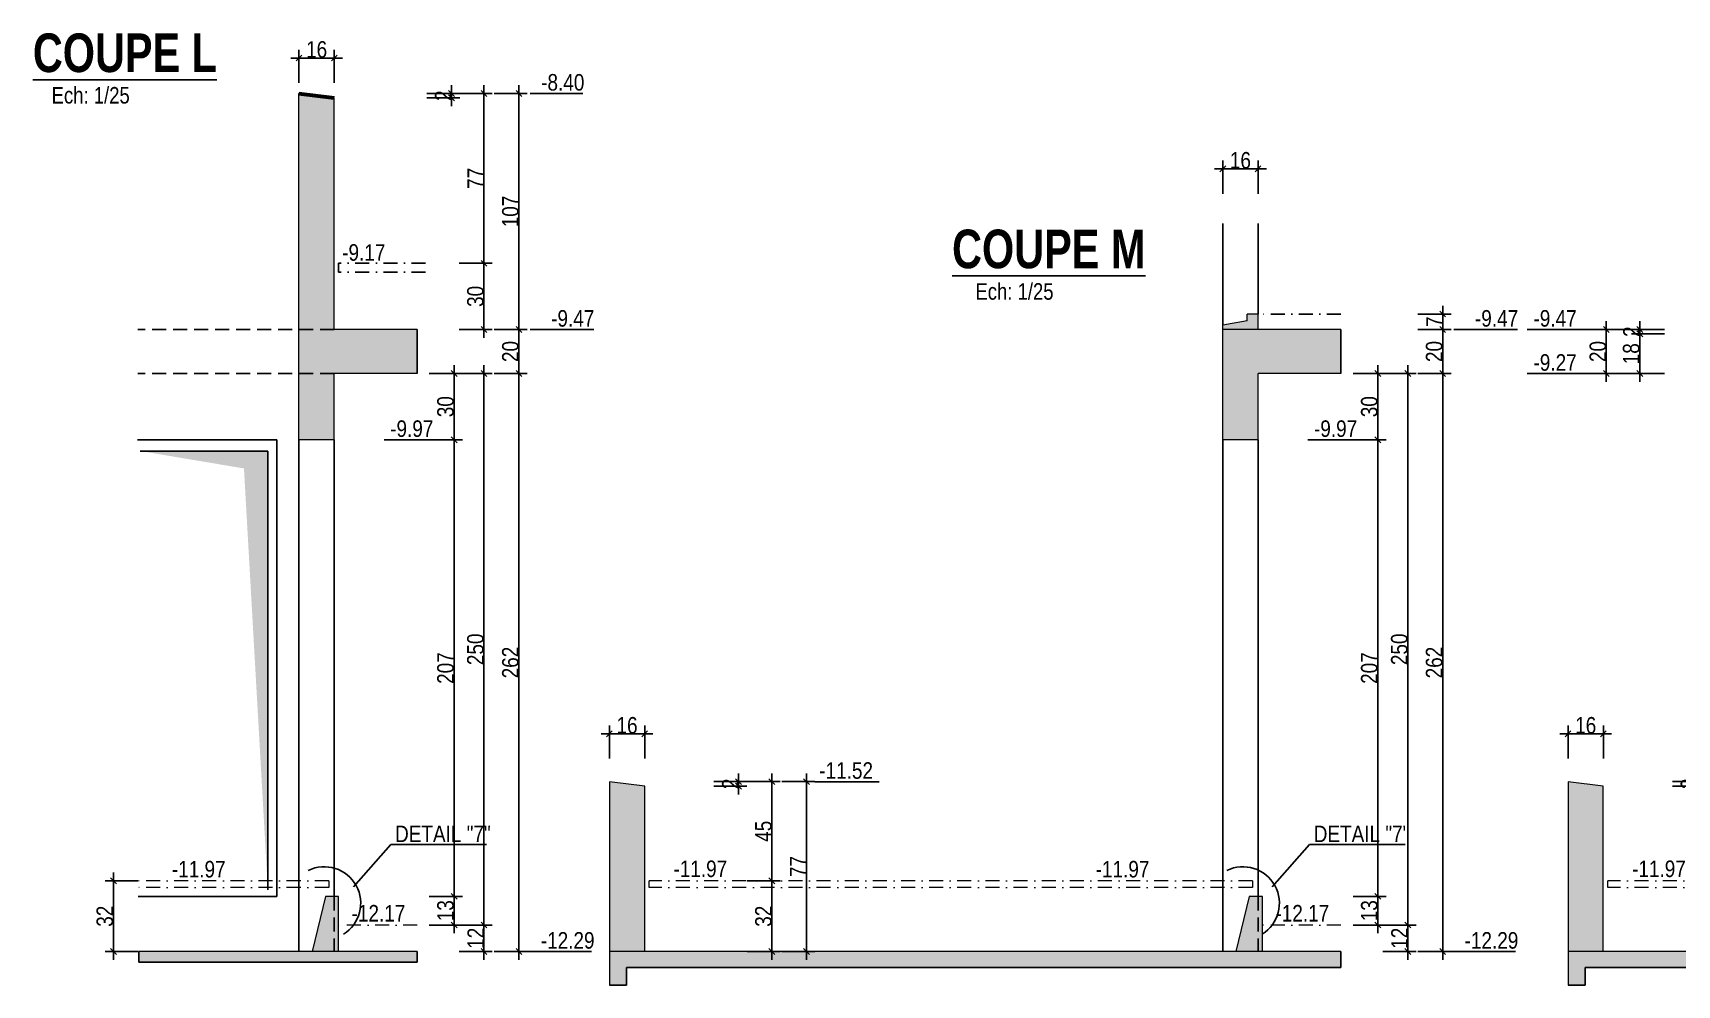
# Model space of a CAD drawing. Header units: millimetres. Extents: x 0 to 26991, y -21919 to -4.
# Drawn here: x 23588 to 25078, y -20369 to -19506 of the extents above; entities that cross this region are included whole.
import ezdxf
from ezdxf.enums import TextEntityAlignment as Align

# ---------------------------------------------------------------- set-up
doc = ezdxf.new("R2010")
doc.units = ezdxf.units.MM
doc.linetypes.add('CACHEX2', pattern=[19.05, 12.7, -6.35])
doc.linetypes.add('TIRETPTX2', pattern=[50.8, 25.4, -12.7, 0, -12.7])
for name, color, linetype in [('01_cote_gen', 4, 'Continuous'), ('01_linteaux', 2, 'Continuous'), ('01_murs_sup', 2, 'CACHEX2'), ('01_poch_BN', 9, 'Continuous'), ('01_resv', 32, 'Continuous'), ('01_texte', 230, 'Continuous'), ('AA_COTES', 2, 'Continuous')]:
    doc.layers.add(name, color=color, linetype=linetype)
doc.layers.add('01_murs_coup', color=5, linetype='Continuous', lineweight=60)
doc.layers.add('01_tram_axes', color=2, linetype='TIRETPTX2', lineweight=9)
doc.styles.add('ARIAL NA', font='ARIALN.TTF')
doc.styles.add('Arial Narrow', font='ARIALN.TTF')
doc.styles.add('impact', font='impact.ttf')
doc.styles.add('MATTE_TXT', font='arial.ttf')
doc.styles.add('STYLE2', font='ARIALN.TTF')
doc.dimstyles.new('JB25', dxfattribs={"dimscale": 0.1, "dimtxt": 150, "dimasz": 15, "dimexe": 0.1, "dimexo": 0.1, "dimgap": 0.09, "dimtad": 1, "dimdec": 1, "dimlfac": 0.5, "dimdsep": 46, "dimtxsty": 'STYLE2', "dimblk1": 'BOND_G', "dimblk2": 'BOND_D', "dimsah": 1, "dimcen": 1.5, "dimdle": 0.01, "dimse1": 1, "dimse2": 1, "dimclrd": 4, "dimclre": 2, "dimclrt": 6, "dimazin": 2, "dimtfac": 2.333333, "dimtdec": 1, "dimtix": 1, "dimtmove": 2, "dimatfit": 3, "dimldrblk": 'BOND_G', "dimfxl": 1, "dimtolj": 1, "dimtzin": 0, "dimarcsym": 0})

# ---------------------------------------------------------------- blocks, each defined once
blk = doc.blocks.new('BOND_G')
at = {"layer": 'AA_COTES', "color": 0}
for p, q in [((0, -5), (0, 15)), ((5, 0), (-5, 0)), ((1.77, 1.77), (-1.77, -1.77))]:
    blk.add_line(p, q, dxfattribs=at)
blk = doc.blocks.new('BOND_D')
at = {"layer": 'AA_COTES', "color": 0}
for p, q in [((5, 0), (-5, 0)), ((-1.77, -1.77), (1.77, 1.77)), ((0, 5), (0, -15))]:
    blk.add_line(p, q, dxfattribs=at)
blk = doc.blocks.new('*D3440')
at = {"layer": '01_cote_gen', "color": 4, "lineweight": -2, "transparency": 16777216}
blk.add_line((23996.6, -20316.2), (23996.6, -20337.2), dxfattribs=at)
at = {"layer": 'Defpoints', "color": 0, "transparency": 16777216}
for p in [(23924, -20314.7), (23924, -20338.7), (23996.6, -20338.7)]:
    blk.add_point(p, dxfattribs=at)
at = {"layer": '01_cote_gen', "color": 4, "lineweight": -2, "transparency": 16777216, "xscale": 1.5, "yscale": 1.5, "zscale": 1.5}
for name, p, rotation in [('BOND_G', (23996.6, -20314.7), 90), ('BOND_D', (23996.6, -20338.7), 270)]:
    blk.add_blockref(name, p, dxfattribs=dict(at, rotation=rotation))
at = {"layer": '01_cote_gen', "color": 6, "transparency": 16777216, "insert": (23989.1, -20326.7), "char_height": 15, "attachment_point": 5, "rotation": 90, "style": 'STYLE2'}
blk.add_mtext('\\A1;12', dxfattribs=at)
blk = doc.blocks.new('*D3442')
at = {"layer": '01_cote_gen', "color": 4, "lineweight": -2, "ltscale": 0.1, "transparency": 16777216}
blk.add_line((23830.4, -19528.6), (23859.4, -19528.6), dxfattribs=at)
at = {"layer": 'Defpoints', "color": 0, "ltscale": 0.1, "transparency": 16777216}
for p in [(23860.9, -19528.6), (23828.9, -19560.7), (23860.9, -19564.7)]:
    blk.add_point(p, dxfattribs=at)
at = {"layer": '01_cote_gen', "color": 4, "lineweight": -2, "ltscale": 0.1, "transparency": 16777216, "xscale": 1.5, "yscale": 1.5, "zscale": 1.5, "rotation": 180}
blk.add_blockref('BOND_G', (23828.9, -19528.6), dxfattribs=at)
at = {"layer": '01_cote_gen', "color": 4, "lineweight": -2, "ltscale": 0.1, "transparency": 16777216, "xscale": 1.5, "yscale": 1.5, "zscale": 1.5}
blk.add_blockref('BOND_D', (23860.9, -19528.6), dxfattribs=at)
at = {"layer": '01_cote_gen', "color": 6, "ltscale": 0.1, "transparency": 16777216, "insert": (23844.9, -19520.9), "char_height": 15, "attachment_point": 5, "style": 'STYLE2'}
blk.add_mtext('\\A1;16', dxfattribs=at)
blk = doc.blocks.new('*D3443')
at = {"layer": '01_cote_gen', "color": 4, "lineweight": -2, "ltscale": 0.1, "transparency": 16777216}
blk.add_line((24028.3, -19562.2), (24028.3, -19773.2), dxfattribs=at)
at = {"layer": 'Defpoints', "color": 0, "ltscale": 0.1, "transparency": 16777216}
for p in [(24038.5, -19560.7), (24028.3, -19774.7), (24038.5, -19774.7)]:
    blk.add_point(p, dxfattribs=at)
at = {"layer": '01_cote_gen', "color": 4, "lineweight": -2, "ltscale": 0.1, "transparency": 16777216, "xscale": 1.5, "yscale": 1.5, "zscale": 1.5}
for name, p, rotation in [('BOND_G', (24028.3, -19560.7), 90), ('BOND_D', (24028.3, -19774.7), 270)]:
    blk.add_blockref(name, p, dxfattribs=dict(at, rotation=rotation))
at = {"layer": '01_cote_gen', "color": 6, "ltscale": 0.1, "transparency": 16777216, "insert": (24020.6, -19667.7), "char_height": 15, "attachment_point": 5, "rotation": 90, "style": 'STYLE2'}
blk.add_mtext('\\A1;107', dxfattribs=at)
blk = doc.blocks.new('*D3444')
at = {"layer": '01_cote_gen', "color": 4, "lineweight": -2, "ltscale": 0.1, "transparency": 16777216}
blk.add_line((24028.3, -19776.2), (24028.3, -19813.2), dxfattribs=at)
at = {"layer": 'Defpoints', "color": 0, "ltscale": 0.1, "transparency": 16777216}
for p in [(24020.8, -19774.7), (23943.6, -19814.7), (24028.3, -19814.7)]:
    blk.add_point(p, dxfattribs=at)
at = {"layer": '01_cote_gen', "color": 4, "lineweight": -2, "ltscale": 0.1, "transparency": 16777216, "xscale": 1.5, "yscale": 1.5, "zscale": 1.5}
for name, p, rotation in [('BOND_G', (24028.3, -19774.7), 90), ('BOND_D', (24028.3, -19814.7), 270)]:
    blk.add_blockref(name, p, dxfattribs=dict(at, rotation=rotation))
at = {"layer": '01_cote_gen', "color": 6, "ltscale": 0.1, "transparency": 16777216, "insert": (24020.6, -19794.7), "char_height": 15, "attachment_point": 5, "rotation": 90, "style": 'STYLE2'}
blk.add_mtext('\\A1;20', dxfattribs=at)
blk = doc.blocks.new('*D3445')
at = {"layer": '01_cote_gen', "color": 4, "lineweight": -2, "ltscale": 0.1, "transparency": 16777216}
blk.add_line((23996.6, -19562.2), (23996.6, -19713.2), dxfattribs=at)
at = {"layer": 'Defpoints', "color": 0, "ltscale": 0.1, "transparency": 16777216}
for p in [(23828.9, -19560.7), (23943.6, -19714.7), (23996.6, -19714.7)]:
    blk.add_point(p, dxfattribs=at)
at = {"layer": '01_cote_gen', "color": 4, "lineweight": -2, "ltscale": 0.1, "transparency": 16777216, "xscale": 1.5, "yscale": 1.5, "zscale": 1.5}
for name, p, rotation in [('BOND_G', (23996.6, -19560.7), 90), ('BOND_D', (23996.6, -19714.7), 270)]:
    blk.add_blockref(name, p, dxfattribs=dict(at, rotation=rotation))
at = {"layer": '01_cote_gen', "color": 6, "ltscale": 0.1, "transparency": 16777216, "insert": (23989.1, -19637.7), "char_height": 15, "attachment_point": 5, "rotation": 90, "style": 'STYLE2'}
blk.add_mtext('\\A1;77', dxfattribs=at)
blk = doc.blocks.new('*D3446')
at = {"layer": '01_cote_gen', "color": 4, "lineweight": -2, "ltscale": 0.1, "transparency": 16777216}
blk.add_line((23996.6, -19716.2), (23996.6, -19773.2), dxfattribs=at)
at = {"layer": 'Defpoints', "color": 0, "ltscale": 0.1, "transparency": 16777216}
for p in [(23989.1, -19714.7), (23943.6, -19774.7), (23996.6, -19774.7)]:
    blk.add_point(p, dxfattribs=at)
at = {"layer": '01_cote_gen', "color": 4, "lineweight": -2, "ltscale": 0.1, "transparency": 16777216, "xscale": 1.5, "yscale": 1.5, "zscale": 1.5}
for name, p, rotation in [('BOND_G', (23996.6, -19714.7), 90), ('BOND_D', (23996.6, -19774.7), 270)]:
    blk.add_blockref(name, p, dxfattribs=dict(at, rotation=rotation))
at = {"layer": '01_cote_gen', "color": 6, "ltscale": 0.1, "transparency": 16777216, "insert": (23988.9, -19744.7), "char_height": 15, "attachment_point": 5, "rotation": 90, "style": 'STYLE2'}
blk.add_mtext('\\A1;30', dxfattribs=at)
blk = doc.blocks.new('*D3441')
at = {"layer": '01_cote_gen', "color": 4, "lineweight": -2, "ltscale": 0.1, "transparency": 16777216}
for p, q in [((23967.2, -19559.2), (23967.2, -19557.7)), ((23967.2, -19564.7), (23967.2, -19560.7)), ((23967.2, -19566.2), (23967.2, -19567.7))]:
    blk.add_line(p, q, dxfattribs=at)
at = {"layer": 'Defpoints', "color": 0, "ltscale": 0.1, "transparency": 16777216}
for p in [(23822, -19560.7), (23854, -19564.7), (23967.2, -19560.7)]:
    blk.add_point(p, dxfattribs=at)
at = {"layer": '01_cote_gen', "color": 4, "lineweight": -2, "ltscale": 0.1, "transparency": 16777216, "xscale": 1.5, "yscale": 1.5, "zscale": 1.5}
for name, p, rotation in [('BOND_D', (23967.2, -19560.7), 270), ('BOND_G', (23967.2, -19564.7), 90)]:
    blk.add_blockref(name, p, dxfattribs=dict(at, rotation=rotation))
at = {"layer": '01_cote_gen', "color": 6, "ltscale": 0.1, "transparency": 16777216, "insert": (23959.7, -19562.7), "char_height": 15, "attachment_point": 5, "rotation": 90, "style": 'STYLE2'}
blk.add_mtext('\\A1;2', dxfattribs=at)
blk = doc.blocks.new('*D3447')
at = {"layer": '01_cote_gen', "color": 4, "lineweight": -2, "ltscale": 0.1, "transparency": 16777216}
blk.add_line((23996.6, -19816.2), (23996.6, -20313.2), dxfattribs=at)
at = {"layer": 'Defpoints', "color": 0, "ltscale": 0.1, "transparency": 16777216}
for p in [(23943.6, -19814.7), (23943.6, -20314.7), (23996.6, -20314.7)]:
    blk.add_point(p, dxfattribs=at)
at = {"layer": '01_cote_gen', "color": 4, "lineweight": -2, "ltscale": 0.1, "transparency": 16777216, "xscale": 1.5, "yscale": 1.5, "zscale": 1.5}
for name, p, rotation in [('BOND_G', (23996.6, -19814.7), 90), ('BOND_D', (23996.6, -20314.7), 270)]:
    blk.add_blockref(name, p, dxfattribs=dict(at, rotation=rotation))
at = {"layer": '01_cote_gen', "color": 6, "ltscale": 0.1, "transparency": 16777216, "insert": (23988.9, -20064.7), "char_height": 15, "attachment_point": 5, "rotation": 90, "style": 'STYLE2'}
blk.add_mtext('\\A1;250', dxfattribs=at)
blk = doc.blocks.new('*D3448')
at = {"layer": '01_murs_coup', "color": 4, "lineweight": -2, "transparency": 16777216}
blk.add_line((23969.5, -19816.2), (23969.5, -19873.2), dxfattribs=at)
at = {"layer": 'Defpoints', "color": 0, "transparency": 16777216}
for p in [(23943.6, -19814.7), (23860.9, -19874.7), (23969.5, -19874.7)]:
    blk.add_point(p, dxfattribs=at)
at = {"layer": '01_murs_coup', "color": 4, "lineweight": -2, "transparency": 16777216, "xscale": 1.5, "yscale": 1.5, "zscale": 1.5}
for name, p, rotation in [('BOND_G', (23969.5, -19814.7), 90), ('BOND_D', (23969.5, -19874.7), 270)]:
    blk.add_blockref(name, p, dxfattribs=dict(at, rotation=rotation))
at = {"layer": '01_murs_coup', "color": 6, "lineweight": 0, "transparency": 16777216, "insert": (23961.8, -19844.7), "char_height": 15, "attachment_point": 5, "rotation": 90, "style": 'STYLE2'}
blk.add_mtext('\\A1;30', dxfattribs=at)
blk = doc.blocks.new('*D3449')
at = {"layer": '01_cote_gen', "color": 4, "lineweight": -2, "ltscale": 0.1, "transparency": 16777216}
blk.add_line((24028.3, -19816.2), (24028.3, -20337.2), dxfattribs=at)
at = {"layer": 'Defpoints', "color": 0, "ltscale": 0.1, "transparency": 16777216}
for p in [(24020.8, -19814.7), (24004.1, -20338.7), (24028.3, -20338.7)]:
    blk.add_point(p, dxfattribs=at)
at = {"layer": '01_cote_gen', "color": 4, "lineweight": -2, "ltscale": 0.1, "transparency": 16777216, "xscale": 1.5, "yscale": 1.5, "zscale": 1.5}
for name, p, rotation in [('BOND_G', (24028.3, -19814.7), 90), ('BOND_D', (24028.3, -20338.7), 270)]:
    blk.add_blockref(name, p, dxfattribs=dict(at, rotation=rotation))
at = {"layer": '01_cote_gen', "color": 6, "ltscale": 0.1, "transparency": 16777216, "insert": (24020.6, -20076.7), "char_height": 15, "attachment_point": 5, "rotation": 90, "style": 'STYLE2'}
blk.add_mtext('\\A1;262', dxfattribs=at)
blk = doc.blocks.new('*D3450')
at = {"layer": '01_cote_gen', "color": 4, "lineweight": -2, "ltscale": 0.1, "transparency": 16777216}
blk.add_line((23969.5, -19876.2), (23969.5, -20287.2), dxfattribs=at)
at = {"layer": 'Defpoints', "color": 0, "ltscale": 0.1, "transparency": 16777216}
for p in [(23860.9, -19874.7), (23864.9, -20288.7), (23969.5, -20288.7)]:
    blk.add_point(p, dxfattribs=at)
at = {"layer": '01_cote_gen', "color": 4, "lineweight": -2, "ltscale": 0.1, "transparency": 16777216, "xscale": 1.5, "yscale": 1.5, "zscale": 1.5}
for name, p, rotation in [('BOND_G', (23969.5, -19874.7), 90), ('BOND_D', (23969.5, -20288.7), 270)]:
    blk.add_blockref(name, p, dxfattribs=dict(at, rotation=rotation))
at = {"layer": '01_cote_gen', "color": 6, "ltscale": 0.1, "transparency": 16777216, "insert": (23961.8, -20081.7), "char_height": 15, "attachment_point": 5, "rotation": 90, "style": 'STYLE2'}
blk.add_mtext('\\A1;207', dxfattribs=at)
blk = doc.blocks.new('*D3451')
at = {"layer": '01_cote_gen', "color": 4, "lineweight": -2, "ltscale": 0.1, "transparency": 16777216}
blk.add_line((23969.5, -20290.2), (23969.5, -20313.2), dxfattribs=at)
at = {"layer": 'Defpoints', "color": 0, "ltscale": 0.1, "transparency": 16777216}
for p in [(23947, -20288.7), (23936, -20314.7), (23969.5, -20314.7)]:
    blk.add_point(p, dxfattribs=at)
at = {"layer": '01_cote_gen', "color": 4, "lineweight": -2, "ltscale": 0.1, "transparency": 16777216, "xscale": 1.5, "yscale": 1.5, "zscale": 1.5}
for name, p, rotation in [('BOND_G', (23969.5, -20288.7), 90), ('BOND_D', (23969.5, -20314.7), 270)]:
    blk.add_blockref(name, p, dxfattribs=dict(at, rotation=rotation))
at = {"layer": '01_cote_gen', "color": 6, "ltscale": 0.1, "transparency": 16777216, "insert": (23961.8, -20301.7), "char_height": 15, "attachment_point": 5, "rotation": 90, "style": 'STYLE2'}
blk.add_mtext('\\A1;13', dxfattribs=at)
blk = doc.blocks.new('*D3452')
at = {"layer": '01_cote_gen', "color": 4, "lineweight": -2, "ltscale": 0.1, "transparency": 16777216}
blk.add_line((23660.7, -20337.2), (23660.7, -20276.2), dxfattribs=at)
at = {"layer": 'Defpoints', "color": 0, "ltscale": 0.1, "transparency": 16777216}
for p in [(23660.7, -20274.7), (23716.9, -20274.7), (23720.4, -20338.7)]:
    blk.add_point(p, dxfattribs=at)
at = {"layer": '01_cote_gen', "color": 4, "lineweight": -2, "ltscale": 0.1, "transparency": 16777216, "xscale": 1.5, "yscale": 1.5, "zscale": 1.5}
for name, p, rotation in [('BOND_D', (23660.7, -20274.7), 90), ('BOND_G', (23660.7, -20338.7), 270)]:
    blk.add_blockref(name, p, dxfattribs=dict(at, rotation=rotation))
at = {"layer": '01_cote_gen', "color": 6, "ltscale": 0.1, "transparency": 16777216, "insert": (23653, -20306.7), "char_height": 15, "attachment_point": 5, "rotation": 90, "style": 'STYLE2'}
blk.add_mtext('\\A1;32', dxfattribs=at)
blk = doc.blocks.new('*D3453')
at = {"layer": '01_cote_gen', "color": 4, "lineweight": -2, "transparency": 16777216}
blk.add_line((24834, -20316.2), (24834, -20337.2), dxfattribs=at)
at = {"layer": 'Defpoints', "color": 0, "transparency": 16777216}
for p in [(24761.4, -20314.7), (24761.4, -20338.7), (24834, -20338.7)]:
    blk.add_point(p, dxfattribs=at)
at = {"layer": '01_cote_gen', "color": 4, "lineweight": -2, "transparency": 16777216, "xscale": 1.5, "yscale": 1.5, "zscale": 1.5}
for name, p, rotation in [('BOND_G', (24834, -20314.7), 90), ('BOND_D', (24834, -20338.7), 270)]:
    blk.add_blockref(name, p, dxfattribs=dict(at, rotation=rotation))
at = {"layer": '01_cote_gen', "color": 6, "transparency": 16777216, "insert": (24826.5, -20326.7), "char_height": 15, "attachment_point": 5, "rotation": 90, "style": 'STYLE2'}
blk.add_mtext('\\A1;12', dxfattribs=at)
blk = doc.blocks.new('*D3454')
at = {"layer": '01_cote_gen', "color": 4, "lineweight": -2, "ltscale": 0.1, "transparency": 16777216}
blk.add_line((24865.7, -19776.2), (24865.7, -19813.2), dxfattribs=at)
at = {"layer": 'Defpoints', "color": 0, "ltscale": 0.1, "transparency": 16777216}
for p in [(24858.2, -19774.7), (24781, -19814.7), (24865.7, -19814.7)]:
    blk.add_point(p, dxfattribs=at)
at = {"layer": '01_cote_gen', "color": 4, "lineweight": -2, "ltscale": 0.1, "transparency": 16777216, "xscale": 1.5, "yscale": 1.5, "zscale": 1.5}
for name, p, rotation in [('BOND_G', (24865.7, -19774.7), 90), ('BOND_D', (24865.7, -19814.7), 270)]:
    blk.add_blockref(name, p, dxfattribs=dict(at, rotation=rotation))
at = {"layer": '01_cote_gen', "color": 6, "ltscale": 0.1, "transparency": 16777216, "insert": (24858, -19794.7), "char_height": 15, "attachment_point": 5, "rotation": 90, "style": 'STYLE2'}
blk.add_mtext('\\A1;20', dxfattribs=at)
blk = doc.blocks.new('*D3455')
at = {"layer": '01_cote_gen', "color": 4, "lineweight": -2, "ltscale": 0.1, "transparency": 16777216}
blk.add_line((24834, -19816.2), (24834, -20313.2), dxfattribs=at)
at = {"layer": 'Defpoints', "color": 0, "ltscale": 0.1, "transparency": 16777216}
for p in [(24781, -19814.7), (24781, -20314.7), (24834, -20314.7)]:
    blk.add_point(p, dxfattribs=at)
at = {"layer": '01_cote_gen', "color": 4, "lineweight": -2, "ltscale": 0.1, "transparency": 16777216, "xscale": 1.5, "yscale": 1.5, "zscale": 1.5}
for name, p, rotation in [('BOND_G', (24834, -19814.7), 90), ('BOND_D', (24834, -20314.7), 270)]:
    blk.add_blockref(name, p, dxfattribs=dict(at, rotation=rotation))
at = {"layer": '01_cote_gen', "color": 6, "ltscale": 0.1, "transparency": 16777216, "insert": (24826.4, -20064.7), "char_height": 15, "attachment_point": 5, "rotation": 90, "style": 'STYLE2'}
blk.add_mtext('\\A1;250', dxfattribs=at)
blk = doc.blocks.new('*D3456')
at = {"layer": '01_murs_coup', "color": 4, "lineweight": -2, "transparency": 16777216}
blk.add_line((24806.9, -19816.2), (24806.9, -19873.2), dxfattribs=at)
at = {"layer": 'Defpoints', "color": 0, "transparency": 16777216}
for p in [(24781, -19814.7), (24698.3, -19874.7), (24806.9, -19874.7)]:
    blk.add_point(p, dxfattribs=at)
at = {"layer": '01_murs_coup', "color": 4, "lineweight": -2, "transparency": 16777216, "xscale": 1.5, "yscale": 1.5, "zscale": 1.5}
for name, p, rotation in [('BOND_G', (24806.9, -19814.7), 90), ('BOND_D', (24806.9, -19874.7), 270)]:
    blk.add_blockref(name, p, dxfattribs=dict(at, rotation=rotation))
at = {"layer": '01_murs_coup', "color": 6, "lineweight": 0, "transparency": 16777216, "insert": (24799.2, -19844.7), "char_height": 15, "attachment_point": 5, "rotation": 90, "style": 'STYLE2'}
blk.add_mtext('\\A1;30', dxfattribs=at)
blk = doc.blocks.new('*D3457')
at = {"layer": '01_cote_gen', "color": 4, "lineweight": -2, "ltscale": 0.1, "transparency": 16777216}
blk.add_line((24865.7, -19816.2), (24865.7, -20337.2), dxfattribs=at)
at = {"layer": 'Defpoints', "color": 0, "ltscale": 0.1, "transparency": 16777216}
for p in [(24858.2, -19814.7), (24841.5, -20338.7), (24865.7, -20338.7)]:
    blk.add_point(p, dxfattribs=at)
at = {"layer": '01_cote_gen', "color": 4, "lineweight": -2, "ltscale": 0.1, "transparency": 16777216, "xscale": 1.5, "yscale": 1.5, "zscale": 1.5}
for name, p, rotation in [('BOND_G', (24865.7, -19814.7), 90), ('BOND_D', (24865.7, -20338.7), 270)]:
    blk.add_blockref(name, p, dxfattribs=dict(at, rotation=rotation))
at = {"layer": '01_cote_gen', "color": 6, "ltscale": 0.1, "transparency": 16777216, "insert": (24858, -20076.7), "char_height": 15, "attachment_point": 5, "rotation": 90, "style": 'STYLE2'}
blk.add_mtext('\\A1;262', dxfattribs=at)
blk = doc.blocks.new('*D3458')
at = {"layer": '01_cote_gen', "color": 4, "lineweight": -2, "ltscale": 0.1, "transparency": 16777216}
blk.add_line((24806.9, -19876.2), (24806.9, -20287.2), dxfattribs=at)
at = {"layer": 'Defpoints', "color": 0, "ltscale": 0.1, "transparency": 16777216}
for p in [(24698.3, -19874.7), (24702.3, -20288.7), (24806.9, -20288.7)]:
    blk.add_point(p, dxfattribs=at)
at = {"layer": '01_cote_gen', "color": 4, "lineweight": -2, "ltscale": 0.1, "transparency": 16777216, "xscale": 1.5, "yscale": 1.5, "zscale": 1.5}
for name, p, rotation in [('BOND_G', (24806.9, -19874.7), 90), ('BOND_D', (24806.9, -20288.7), 270)]:
    blk.add_blockref(name, p, dxfattribs=dict(at, rotation=rotation))
at = {"layer": '01_cote_gen', "color": 6, "ltscale": 0.1, "transparency": 16777216, "insert": (24799.2, -20081.7), "char_height": 15, "attachment_point": 5, "rotation": 90, "style": 'STYLE2'}
blk.add_mtext('\\A1;207', dxfattribs=at)
blk = doc.blocks.new('*D3459')
at = {"layer": '01_cote_gen', "color": 4, "lineweight": -2, "ltscale": 0.1, "transparency": 16777216}
blk.add_line((24806.9, -20290.2), (24806.9, -20313.2), dxfattribs=at)
at = {"layer": 'Defpoints', "color": 0, "ltscale": 0.1, "transparency": 16777216}
for p in [(24784.4, -20288.7), (24773.4, -20314.7), (24806.9, -20314.7)]:
    blk.add_point(p, dxfattribs=at)
at = {"layer": '01_cote_gen', "color": 4, "lineweight": -2, "ltscale": 0.1, "transparency": 16777216, "xscale": 1.5, "yscale": 1.5, "zscale": 1.5}
for name, p, rotation in [('BOND_G', (24806.9, -20288.7), 90), ('BOND_D', (24806.9, -20314.7), 270)]:
    blk.add_blockref(name, p, dxfattribs=dict(at, rotation=rotation))
at = {"layer": '01_cote_gen', "color": 6, "ltscale": 0.1, "transparency": 16777216, "insert": (24799.2, -20301.7), "char_height": 15, "attachment_point": 5, "rotation": 90, "style": 'STYLE2'}
blk.add_mtext('\\A1;13', dxfattribs=at)
blk = doc.blocks.new('*D3460')
at = {"layer": '01_cote_gen', "color": 4, "lineweight": -2, "transparency": 16777216}
blk.add_line((24289, -20186.2), (24289, -20337.2), dxfattribs=at)
at = {"layer": 'Defpoints', "color": 0, "transparency": 16777216}
for p in [(24210.9, -20184.7), (24231.8, -20338.7), (24289, -20338.7)]:
    blk.add_point(p, dxfattribs=at)
at = {"layer": '01_cote_gen', "color": 4, "lineweight": -2, "transparency": 16777216, "xscale": 1.5, "yscale": 1.5, "zscale": 1.5}
for name, p, rotation in [('BOND_G', (24289, -20184.7), 90), ('BOND_D', (24289, -20338.7), 270)]:
    blk.add_blockref(name, p, dxfattribs=dict(at, rotation=rotation))
at = {"layer": '01_cote_gen', "color": 6, "transparency": 16777216, "insert": (24281.5, -20261.7), "char_height": 15, "attachment_point": 5, "rotation": 90, "style": 'STYLE2'}
blk.add_mtext('\\A1;77', dxfattribs=at)
blk = doc.blocks.new('*D3461')
at = {"layer": '01_cote_gen', "color": 4, "lineweight": -2, "transparency": 16777216}
blk.add_line((24257.6, -20186.2), (24257.6, -20273.2), dxfattribs=at)
at = {"layer": 'Defpoints', "color": 0, "transparency": 16777216}
for p in [(24210.9, -20184.7), (24239.5, -20274.7), (24257.6, -20274.7)]:
    blk.add_point(p, dxfattribs=at)
at = {"layer": '01_cote_gen', "color": 4, "lineweight": -2, "transparency": 16777216, "xscale": 1.5, "yscale": 1.5, "zscale": 1.5}
for name, p, rotation in [('BOND_G', (24257.6, -20184.7), 90), ('BOND_D', (24257.6, -20274.7), 270)]:
    blk.add_blockref(name, p, dxfattribs=dict(at, rotation=rotation))
at = {"layer": '01_cote_gen', "color": 6, "transparency": 16777216, "insert": (24250, -20229.7), "char_height": 15, "attachment_point": 5, "rotation": 90, "style": 'STYLE2'}
blk.add_mtext('\\A1;45', dxfattribs=at)
blk = doc.blocks.new('*D3462')
at = {"layer": '01_cote_gen', "color": 4, "lineweight": -2, "transparency": 16777216}
blk.add_line((24257.6, -20276.2), (24257.6, -20337.2), dxfattribs=at)
at = {"layer": 'Defpoints', "color": 0, "transparency": 16777216}
for p in [(24220.4, -20274.7), (24234.6, -20338.7), (24257.6, -20338.7)]:
    blk.add_point(p, dxfattribs=at)
at = {"layer": '01_cote_gen', "color": 4, "lineweight": -2, "transparency": 16777216, "xscale": 1.5, "yscale": 1.5, "zscale": 1.5}
for name, p, rotation in [('BOND_G', (24257.6, -20274.7), 90), ('BOND_D', (24257.6, -20338.7), 270)]:
    blk.add_blockref(name, p, dxfattribs=dict(at, rotation=rotation))
at = {"layer": '01_cote_gen', "color": 6, "transparency": 16777216, "insert": (24250, -20306.7), "char_height": 15, "attachment_point": 5, "rotation": 90, "style": 'STYLE2'}
blk.add_mtext('\\A1;32', dxfattribs=at)
blk = doc.blocks.new('*D3463')
at = {"layer": '01_cote_gen', "color": 4, "lineweight": -2, "transparency": 16777216}
for p, q in [((24227.4, -20183.2), (24227.4, -20181.7)), ((24227.4, -20188.7), (24227.4, -20184.7)), ((24227.4, -20190.2), (24227.4, -20191.7))]:
    blk.add_line(p, q, dxfattribs=at)
at = {"layer": 'Defpoints', "color": 0, "transparency": 16777216}
for p in [(24210.9, -20184.7), (24227.4, -20184.7), (24242.9, -20188.7)]:
    blk.add_point(p, dxfattribs=at)
at = {"layer": '01_cote_gen', "color": 4, "lineweight": -2, "transparency": 16777216, "xscale": 1.5, "yscale": 1.5, "zscale": 1.5}
for name, p, rotation in [('BOND_D', (24227.4, -20184.7), 270), ('BOND_G', (24227.4, -20188.7), 90)]:
    blk.add_blockref(name, p, dxfattribs=dict(at, rotation=rotation))
at = {"layer": '01_cote_gen', "color": 6, "transparency": 16777216, "insert": (24219.9, -20186.7), "char_height": 15, "attachment_point": 5, "rotation": 90, "style": 'STYLE2'}
blk.add_mtext('\\A1;2', dxfattribs=at)
blk = doc.blocks.new('*D3464')
at = {"layer": '01_cote_gen', "color": 4, "lineweight": -2, "transparency": 16777216}
blk.add_line((24111.8, -20141.3), (24140.8, -20141.3), dxfattribs=at)
at = {"layer": 'Defpoints', "color": 0, "transparency": 16777216}
for p in [(24142.3, -20141.3), (24110.3, -20184.7), (24142.3, -20188.7)]:
    blk.add_point(p, dxfattribs=at)
at = {"layer": '01_cote_gen', "color": 4, "lineweight": -2, "transparency": 16777216, "xscale": 1.5, "yscale": 1.5, "zscale": 1.5, "rotation": 180}
blk.add_blockref('BOND_G', (24110.3, -20141.3), dxfattribs=at)
at = {"layer": '01_cote_gen', "color": 4, "lineweight": -2, "transparency": 16777216, "xscale": 1.5, "yscale": 1.5, "zscale": 1.5}
blk.add_blockref('BOND_D', (24142.3, -20141.3), dxfattribs=at)
at = {"layer": '01_cote_gen', "color": 6, "transparency": 16777216, "insert": (24126.3, -20133.7), "char_height": 15, "attachment_point": 5, "style": 'STYLE2'}
blk.add_mtext('\\A1;16', dxfattribs=at)
blk = doc.blocks.new('*D3465')
at = {"layer": '01_cote_gen', "color": 4, "lineweight": -2, "ltscale": 0.1, "transparency": 16777216}
blk.add_line((24667.8, -19629.1), (24696.8, -19629.1), dxfattribs=at)
at = {"layer": 'Defpoints', "color": 0, "ltscale": 0.1, "transparency": 16777216}
for p in [(24698.3, -19629.1), (24666.3, -19678.6), (24698.3, -19678.6)]:
    blk.add_point(p, dxfattribs=at)
at = {"layer": '01_cote_gen', "color": 4, "lineweight": -2, "ltscale": 0.1, "transparency": 16777216, "xscale": 1.5, "yscale": 1.5, "zscale": 1.5, "rotation": 180}
blk.add_blockref('BOND_G', (24666.3, -19629.1), dxfattribs=at)
at = {"layer": '01_cote_gen', "color": 4, "lineweight": -2, "ltscale": 0.1, "transparency": 16777216, "xscale": 1.5, "yscale": 1.5, "zscale": 1.5}
blk.add_blockref('BOND_D', (24698.3, -19629.1), dxfattribs=at)
at = {"layer": '01_cote_gen', "color": 6, "ltscale": 0.1, "transparency": 16777216, "insert": (24682.3, -19621.4), "char_height": 15, "attachment_point": 5, "style": 'STYLE2'}
blk.add_mtext('\\A1;16', dxfattribs=at)
blk = doc.blocks.new('*D3474')
at = {"layer": '01_cote_gen', "color": 4, "lineweight": -2, "transparency": 16777216}
for p, q in [((25096.4, -20183.2), (25096.4, -20181.7)), ((25096.4, -20188.7), (25096.4, -20184.7)), ((25096.4, -20190.2), (25096.4, -20191.7))]:
    blk.add_line(p, q, dxfattribs=at)
at = {"layer": 'Defpoints', "color": 0, "transparency": 16777216}
for p in [(25079.9, -20184.7), (25096.4, -20184.7), (25111.9, -20188.7)]:
    blk.add_point(p, dxfattribs=at)
at = {"layer": '01_cote_gen', "color": 4, "lineweight": -2, "transparency": 16777216, "xscale": 1.5, "yscale": 1.5, "zscale": 1.5}
for name, p, rotation in [('BOND_D', (25096.4, -20184.7), 270), ('BOND_G', (25096.4, -20188.7), 90)]:
    blk.add_blockref(name, p, dxfattribs=dict(at, rotation=rotation))
at = {"layer": '01_cote_gen', "color": 6, "transparency": 16777216, "insert": (25088.9, -20186.7), "char_height": 15, "attachment_point": 5, "rotation": 90, "style": 'STYLE2'}
blk.add_mtext('\\A1;2', dxfattribs=at)
blk = doc.blocks.new('*D3477')
at = {"layer": '01_cote_gen', "color": 4, "lineweight": -2, "transparency": 16777216}
blk.add_line((24980.8, -20141.3), (25009.8, -20141.3), dxfattribs=at)
at = {"layer": 'Defpoints', "color": 0, "transparency": 16777216}
for p in [(25011.3, -20141.3), (24979.3, -20184.7), (25011.3, -20188.7)]:
    blk.add_point(p, dxfattribs=at)
at = {"layer": '01_cote_gen', "color": 4, "lineweight": -2, "transparency": 16777216, "xscale": 1.5, "yscale": 1.5, "zscale": 1.5, "rotation": 180}
blk.add_blockref('BOND_G', (24979.3, -20141.3), dxfattribs=at)
at = {"layer": '01_cote_gen', "color": 4, "lineweight": -2, "transparency": 16777216, "xscale": 1.5, "yscale": 1.5, "zscale": 1.5}
blk.add_blockref('BOND_D', (25011.3, -20141.3), dxfattribs=at)
at = {"layer": '01_cote_gen', "color": 6, "transparency": 16777216, "insert": (24995.3, -20133.7), "char_height": 15, "attachment_point": 5, "style": 'STYLE2'}
blk.add_mtext('\\A1;16', dxfattribs=at)
blk = doc.blocks.new('*D3480')
at = {"layer": '01_cote_gen', "color": 4, "lineweight": -2, "transparency": 16777216}
blk.add_line((25014, -19813.2), (25014, -19776.2), dxfattribs=at)
at = {"layer": 'Defpoints', "color": 0, "transparency": 16777216}
for p in [(25014, -19774.7), (25571.3, -19774.7), (25119.3, -19814.7)]:
    blk.add_point(p, dxfattribs=at)
at = {"layer": '01_cote_gen', "color": 4, "lineweight": -2, "transparency": 16777216, "xscale": 1.5, "yscale": 1.5, "zscale": 1.5}
for name, p, rotation in [('BOND_D', (25014, -19774.7), 90), ('BOND_G', (25014, -19814.7), 270)]:
    blk.add_blockref(name, p, dxfattribs=dict(at, rotation=rotation))
at = {"layer": '01_cote_gen', "color": 6, "transparency": 16777216, "insert": (25006.4, -19794.7), "char_height": 15, "attachment_point": 5, "rotation": 90, "style": 'STYLE2'}
blk.add_mtext('\\A1;20', dxfattribs=at)
blk = doc.blocks.new('*D3481')
at = {"layer": '01_cote_gen', "color": 4, "lineweight": -2, "transparency": 16777216}
blk.add_line((25044.3, -19813.2), (25044.3, -19780.2), dxfattribs=at)
at = {"layer": 'Defpoints', "color": 0, "transparency": 16777216}
for p in [(25044.3, -19778.7), (25119.3, -19778.7), (25036.5, -19814.7)]:
    blk.add_point(p, dxfattribs=at)
at = {"layer": '01_cote_gen', "color": 4, "lineweight": -2, "transparency": 16777216, "xscale": 1.5, "yscale": 1.5, "zscale": 1.5}
for name, p, rotation in [('BOND_D', (25044.3, -19778.7), 90), ('BOND_G', (25044.3, -19814.7), 270)]:
    blk.add_blockref(name, p, dxfattribs=dict(at, rotation=rotation))
at = {"layer": '01_cote_gen', "color": 6, "transparency": 16777216, "insert": (25036.6, -19796.7), "char_height": 15, "attachment_point": 5, "rotation": 90, "style": 'STYLE2'}
blk.add_mtext('\\A1;18', dxfattribs=at)
blk = doc.blocks.new('*D3479')
at = {"layer": '01_cote_gen', "color": 4, "lineweight": -2, "transparency": 16777216}
for p, q in [((25044.3, -19773.2), (25044.3, -19771.7)), ((25044.3, -19774.7), (25044.3, -19778.7)), ((25044.3, -19780.2), (25044.3, -19781.7))]:
    blk.add_line(p, q, dxfattribs=at)
at = {"layer": 'Defpoints', "color": 0, "transparency": 16777216}
for p in [(25036.5, -19774.7), (25044.3, -19778.7), (25051.8, -19778.7)]:
    blk.add_point(p, dxfattribs=at)
at = {"layer": '01_cote_gen', "color": 4, "lineweight": -2, "transparency": 16777216, "xscale": 1.5, "yscale": 1.5, "zscale": 1.5}
for name, p, rotation in [('BOND_G', (25044.3, -19774.7), 270), ('BOND_D', (25044.3, -19778.7), 90)]:
    blk.add_blockref(name, p, dxfattribs=dict(at, rotation=rotation))
at = {"layer": '01_cote_gen', "color": 6, "transparency": 16777216, "insert": (25036.8, -19776.7), "char_height": 15, "attachment_point": 5, "rotation": 90, "style": 'STYLE2'}
blk.add_mtext('\\A1;2', dxfattribs=at)
blk = doc.blocks.new('*D3619')
at = {"layer": '01_cote_gen', "color": 4, "lineweight": -2, "ltscale": 0.1, "transparency": 16777216}
blk.add_line((24865.7, -19762.2), (24865.7, -19773.2), dxfattribs=at)
at = {"layer": 'Defpoints', "color": 0, "ltscale": 0.1, "transparency": 16777216}
for p in [(24767.2, -19760.7), (24767.2, -19774.7), (24865.7, -19774.7)]:
    blk.add_point(p, dxfattribs=at)
at = {"layer": '01_cote_gen', "color": 4, "lineweight": -2, "ltscale": 0.1, "transparency": 16777216, "xscale": 1.5, "yscale": 1.5, "zscale": 1.5}
for name, p, rotation in [('BOND_G', (24865.7, -19760.7), 90), ('BOND_D', (24865.7, -19774.7), 270)]:
    blk.add_blockref(name, p, dxfattribs=dict(at, rotation=rotation))
at = {"layer": '01_cote_gen', "color": 6, "ltscale": 0.1, "transparency": 16777216, "insert": (24858.2, -19767.7), "char_height": 15, "attachment_point": 5, "rotation": 90, "style": 'STYLE2'}
blk.add_mtext('\\A1;7', dxfattribs=at)

msp = doc.modelspace()

# ---------------------------------------------------------------- hatches: boundary and pattern name
at = {"layer": '01_poch_BN', "ltscale": 0.1}
h = msp.add_hatch(color=256, dxfattribs=at)
h.dxf.hatch_style = 1
h.paths.add_polyline_path([(23860.88, -19564.72), (23828.88, -19560.72), (23828.88, -19774.72), (23860.88, -19774.72)])
h.paths.add_polyline_path([(23936.03, -19774.72), (23860.88, -19774.72), (23828.88, -19774.72), (23828.88, -19814.72), (23860.88, -19814.72), (23936.03, -19814.72)])
h.paths.add_polyline_path([(23860.88, -19814.72), (23828.88, -19814.72), (23828.88, -19874.72), (23860.88, -19874.72)])
h = msp.add_hatch(color=256, dxfattribs=at)
h.dxf.hatch_style = 1
h.paths.add_polyline_path([(24773.45, -19774.72), (24666.3, -19774.72), (24666.3, -19874.72), (24698.3, -19874.72), (24698.3, -19814.72), (24773.45, -19814.72)])
h.paths.add_polyline_path([(24698.3, -19760.72), (24688.3, -19760.72), (24688.3, -19766.72), (24666.3, -19770.72), (24666.3, -19774.72), (24698.3, -19774.72)])
h.paths.add_polyline_path([(24702.3, -20288.72), (24690.3, -20288.72), (24678.3, -20338.72), (24702.3, -20338.72)])
h.paths.add_polyline_path([(24773.45, -20338.72), (24110.3, -20338.72), (24110.3, -20369.18), (24125.68, -20369.18), (24125.68, -20353.23), (24773.45, -20353.23)])
h.paths.add_polyline_path([(24142.3, -20188.72), (24110.3, -20184.72), (24110.3, -20338.72), (24142.3, -20338.72)])
h = msp.add_hatch(color=256, dxfattribs=at)
h.dxf.hatch_style = 1
h.paths.add_polyline_path([(25571.28, -20288.72), (25559.28, -20288.72), (25547.28, -20338.72), (25571.28, -20338.72)])
h.paths.add_polyline_path([(25642.43, -20338.72), (25571.28, -20338.72), (25547.28, -20338.72), (24979.28, -20338.72), (24979.28, -20369.18), (24994.67, -20369.18), (24994.67, -20353.23), (25642.43, -20353.23)])
h.paths.add_polyline_path([(25011.28, -20188.72), (24979.28, -20184.72), (24979.28, -20338.72), (25011.28, -20338.72)])
h = msp.add_hatch(color=256, dxfattribs=at)
h.dxf.hatch_style = 1
h.paths.add_polyline_path([(23864.88, -20288.72), (23852.88, -20288.72), (23840.88, -20338.72), (23864.88, -20338.72)])
h.paths.add_polyline_path([(23936.03, -20338.72), (23683.82, -20338.72), (23683.82, -20348.5), (23936.03, -20348.5)])

# ---------------------------------------------------------------- linework, layer by layer
at = {"layer": '01_linteaux', "ltscale": 0.1}
for p, q in [((24666.3, -19770.72), (24666.3, -19678.56)), ((24698.3, -19760.72), (24698.3, -19678.56)), ((23808.88, -19874.72), (23682.39, -19874.72)), ((23808.88, -19874.72), (23808.88, -20288.72)), ((23828.88, -19874.72), (23828.88, -20338.72)), ((23860.88, -19874.72), (23860.88, -20288.72)), ((24666.3, -19874.72), (24666.3, -20338.72)), ((24698.3, -19874.72), (24698.3, -20288.72)), ((23808.88, -20288.72), (23683.01, -20288.72))]:
    msp.add_line(p, q, dxfattribs=at)
at = {"layer": '01_linteaux', "linetype": 'TIRETPTX2', "ltscale": 0.5}
for p, q in [((23943.58, -19714.72), (23864.88, -19714.72)), ((23864.88, -19722.72), (23864.88, -19714.72)), ((23943.58, -19722.72), (23864.88, -19722.72)), ((24773.45, -19760.72), (24698.3, -19760.72))]:
    msp.add_line(p, q, dxfattribs=at)
at = {"layer": '01_murs_coup', "lineweight": 0}
for p, q in [((23828.88, -19874.72), (23828.88, -19560.72)), ((23860.88, -19774.72), (23860.88, -19564.72)), ((24688.3, -19766.72), (24688.3, -19760.72)), ((24698.3, -19760.72), (24688.3, -19760.72)), ((24698.3, -19774.72), (24698.3, -19760.72)), ((23936.03, -19774.72), (23860.88, -19774.72)), ((24688.3, -19766.72), (24666.3, -19770.72)), ((24666.3, -19874.72), (24666.3, -19770.72)), ((24773.45, -19774.72), (24666.3, -19774.72)), ((23860.88, -19874.72), (23860.88, -19814.72)), ((23936.03, -19814.72), (23860.88, -19814.72)), ((24773.45, -19814.72), (24698.3, -19814.72)), ((24698.3, -19874.72), (24698.3, -19814.72)), ((23860.88, -19874.72), (23828.88, -19874.72)), ((24698.3, -19874.72), (24666.3, -19874.72)), ((24110.3, -20184.72), (24110.3, -20338.72)), ((24142.3, -20188.72), (24110.3, -20184.72)), ((24142.3, -20338.72), (24142.3, -20188.72)), ((24979.28, -20184.72), (24979.28, -20338.72)), ((25011.28, -20188.72), (24979.28, -20184.72)), ((25011.28, -20338.72), (25011.28, -20188.72)), ((23852.88, -20288.72), (23840.88, -20338.72)), ((23864.88, -20288.72), (23852.88, -20288.72)), ((23864.88, -20338.72), (23864.88, -20288.72)), ((24690.3, -20288.72), (24678.3, -20338.72)), ((24702.3, -20288.72), (24690.3, -20288.72)), ((24702.3, -20338.72), (24702.3, -20288.72)), ((23936.03, -20338.72), (23683.82, -20338.72)), ((24773.45, -20338.72), (24110.3, -20338.72)), ((24110.3, -20338.72), (24110.3, -20369.18)), ((25571.28, -20338.72), (24979.28, -20338.72)), ((24979.28, -20338.72), (24979.28, -20369.18))]:
    msp.add_line(p, q, dxfattribs=at)
at = {"layer": '01_murs_coup'}
msp.add_line((23828.88, -19560.72), (23860.88, -19564.72), dxfattribs=at)
at = {"layer": '01_murs_sup'}
for p, q in [((23860.88, -19774.72), (23682.74, -19774.72)), ((23860.88, -19814.72), (23682.74, -19814.72)), ((23860.88, -20288.72), (23860.88, -20338.72)), ((24698.3, -20288.72), (24698.3, -20338.72))]:
    msp.add_line(p, q, dxfattribs=at)
at = {"layer": '01_poch_BN', "ltscale": 0.1}
for p, q in [((23936.03, -19774.72), (23936.03, -19814.72)), ((24773.45, -19774.72), (24773.45, -19814.72)), ((23683.82, -20338.72), (23683.82, -20348.5)), ((23683.82, -20348.5), (23936.03, -20348.5))]:
    msp.add_line(p, q, dxfattribs=at)
at = {"layer": '01_poch_BN'}
for p, q in [((23936.03, -20338.72), (23936.03, -20348.5)), ((24773.45, -20338.72), (24773.45, -20353.23)), ((24125.68, -20369.18), (24125.68, -20353.23)), ((24125.68, -20353.23), (24773.45, -20353.23)), ((24994.67, -20369.18), (24994.67, -20353.23)), ((24994.67, -20353.23), (25642.43, -20353.23)), ((24110.3, -20369.18), (24125.68, -20369.18)), ((24979.28, -20369.18), (24994.67, -20369.18))]:
    msp.add_line(p, q, dxfattribs=at)
at = {"layer": '01_resv', "color": 253}
for p, q in [((23684.88, -19884.89), (23800.69, -19884.89)), ((23800.69, -19884.89), (23800.69, -20282.66))]:
    msp.add_line(p, q, dxfattribs=at)
for points in [[(23684.88, -19884.89), (23800.69, -19884.89), (23779.03, -19900.7)], [(23800.69, -19884.89), (23800.69, -20282.66), (23779.03, -19900.7)]]:
    msp.add_solid(points, dxfattribs=at)
at = {"layer": '01_texte'}
for p, q in [((24038.47, -19560.72), (24086.07, -19560.72)), ((24038.47, -19774.72), (24096.15, -19774.72)), ((24875.88, -19774.72), (24933.56, -19774.72)), ((24942.14, -19774.72), (25007.01, -19774.72)), ((24942.14, -19814.72), (25007.01, -19814.72)), ((23906.13, -19874.72), (23949.24, -19874.72)), ((24743.55, -19874.72), (24786.66, -19874.72)), ((24354.81, -20184.72), (24296.49, -20184.72)), ((23878.31, -20280), (23912.2, -20241.71)), ((23912.2, -20241.71), (23998.92, -20241.71)), ((24711.07, -20280), (24744.97, -20241.71)), ((24744.97, -20241.71), (24831.69, -20241.71)), ((24035.79, -20338.72), (24094.12, -20338.72)), ((24873.2, -20338.72), (24931.53, -20338.72))]:
    msp.add_line(p, q, dxfattribs=at)
for centre in [(23851.77, -20294.97), (24684.53, -20294.97)]:
    msp.add_arc(centre, 33.11, 301.77042, 116.09905, dxfattribs=at)
at = {"layer": '01_tram_axes', "ltscale": 0.5}
for p, q in [((23855.94, -20274.72), (23683.82, -20274.72)), ((23855.94, -20280.72), (23683.82, -20280.72)), ((23855.94, -20274.72), (23855.94, -20280.72)), ((24693.36, -20274.72), (24146.3, -20274.72)), ((24146.3, -20280.72), (24146.3, -20274.72)), ((24693.36, -20280.72), (24146.3, -20280.72)), ((24693.36, -20274.72), (24693.36, -20280.72)), ((25562.34, -20274.72), (25015.28, -20274.72)), ((25015.28, -20280.72), (25015.28, -20274.72)), ((25562.34, -20280.72), (25015.28, -20280.72)), ((23936.03, -20314.72), (23864.88, -20314.72)), ((24773.45, -20314.72), (24702.3, -20314.72))]:
    msp.add_line(p, q, dxfattribs=at)

# ---------------------------------------------------------------- texts
at = {"layer": '01_texte', "style": 'impact'}
for s, p in [('%%UCOUPE L', (23671.13, -19551.79)), ('%%UCOUPE M', (24508.54, -19729.67))]:
    msp.add_text(s, height=35, dxfattribs=at).set_placement(p, align=Align.BOTTOM_CENTER)
at = {"layer": '01_texte', "style": 'MATTE_TXT', "width": 0.8}
for p in [(23640.09, -19574.35), (24477.5, -19752.23)]:
    msp.add_text('Ech: 1/25', height=15, dxfattribs=at).set_placement(p, align=Align.BOTTOM_CENTER)
at = {"layer": '01_texte'}
for s, style, p in [('-8.40', 'ARIAL NA', (24048.45, -19558.11)), ('-9.17', 'ARIAL NA', (23868.09, -19712.35)), ('-9.47', 'ARIAL NA', (24057.49, -19772.11)), ('-9.47', 'ARIAL NA', (24894.9, -19772.11)), ('-9.47', 'ARIAL NA', (24947.97, -19772.11)), ('-9.27', 'ARIAL NA', (24947.97, -19812.11)), ('-9.97', 'ARIAL NA', (23911.59, -19872.11)), ('-9.97', 'ARIAL NA', (24749.01, -19872.11)), ('-11.52', 'ARIAL NA', (24300.54, -20182.11)), ('DETAIL "7"', 'ARIAL NA', (23916.02, -20239.55)), ('DETAIL "7"', 'ARIAL NA', (24748.78, -20239.55)), ('-11.97', 'ARIAL NA', (23713.69, -20271.55)), ('-11.97', 'Arial Narrow', (24168.36, -20271.19)), ('-11.97', 'ARIAL NA', (24551.11, -20271.55)), ('-11.97', 'Arial Narrow', (25037.35, -20271.19)), ('-12.17', 'ARIAL NA', (23876.62, -20311.51)), ('-12.17', 'ARIAL NA', (24714.04, -20311.51)), ('-12.29', 'ARIAL NA', (24048.12, -20336.11)), ('-12.29', 'ARIAL NA', (24885.53, -20336.11))]:
    msp.add_text(s, height=15, dxfattribs=dict(at, style=style)).set_placement(p)

# ---------------------------------------------------------------- dimensions: what is measured, and where the dimension line sits
at = {"layer": '01_cote_gen', "ltscale": 0.1}
for base, p1, p2, picture, middle in [((23860.88, -19528.58), (23828.88, -19560.72), (23860.88, -19564.72), '*D3442', (23844.88, -19520.92)), ((24698.3, -19629.09), (24666.3, -19678.56), (24698.3, -19678.56), '*D3465', (24682.3, -19621.42))]:
    dim = msp.add_linear_dim(base=base, p1=p1, p2=p2, dimstyle='JB25', dxfattribs=at)
    dim.commit()
    dim.dimension.update_dxf_attribs({"geometry": picture, "text_midpoint": middle})
for base, p1, p2, picture, middle in [((23967.24, -19560.72), (23854.01, -19564.72), (23822.01, -19560.72), '*D3441', (23959.7, -19562.72)), ((23996.61, -19714.72), (23828.88, -19560.72), (23943.58, -19714.72), '*D3445', (23989.1, -19637.72)), ((24028.29, -19774.72), (24038.47, -19560.72), (24038.47, -19774.72), '*D3443', (24020.62, -19667.72)), ((23996.61, -19774.72), (23989.11, -19714.72), (23943.58, -19774.72), '*D3446', (23988.94, -19744.72)), ((24865.7, -19774.72), (24767.24, -19760.72), (24767.24, -19774.72), '*D3619', (24858.2, -19767.72)), ((24028.29, -19814.72), (24020.79, -19774.72), (23943.58, -19814.72), '*D3444', (24020.62, -19794.72)), ((24865.7, -19814.72), (24858.2, -19774.72), (24781, -19814.72), '*D3454', (24858.04, -19794.72)), ((23996.61, -20314.72), (23943.58, -19814.72), (23943.58, -20314.72), '*D3447', (23988.94, -20064.72)), ((24028.29, -20338.72), (24020.79, -19814.72), (24004.11, -20338.72), '*D3449', (24020.62, -20076.72)), ((24834.03, -20314.72), (24781, -19814.72), (24781, -20314.72), '*D3455', (24826.36, -20064.72)), ((24865.7, -20338.72), (24858.2, -19814.72), (24841.53, -20338.72), '*D3457', (24858.04, -20076.72)), ((23969.5, -20288.72), (23860.88, -19874.72), (23864.88, -20288.72), '*D3450', (23961.83, -20081.72)), ((24806.91, -20288.72), (24698.3, -19874.72), (24702.3, -20288.72), '*D3458', (24799.25, -20081.72)), ((23660.68, -20274.72), (23720.44, -20338.72), (23716.92, -20274.72), '*D3452', (23653.01, -20306.72)), ((23969.5, -20314.72), (23947, -20288.72), (23936.03, -20314.72), '*D3451', (23961.83, -20301.72)), ((24806.91, -20314.72), (24784.41, -20288.72), (24773.45, -20314.72), '*D3459', (24799.25, -20301.72))]:
    dim = msp.add_linear_dim(base=base, p1=p1, p2=p2, angle=90, dimstyle='JB25', dxfattribs=at)
    dim.commit()
    dim.dimension.update_dxf_attribs({"geometry": picture, "text_midpoint": middle})
at = {"layer": '01_cote_gen'}
for base, p1, p2, picture, middle in [((25014.04, -19774.72), (25119.28, -19814.72), (25571.28, -19774.72), '*D3480', (25006.37, -19794.72)), ((25044.3, -19778.72), (25036.54, -19814.72), (25119.28, -19778.72), '*D3481', (25036.63, -19796.72)), ((25044.3, -19778.72), (25036.54, -19774.72), (25051.8, -19778.72), '*D3479', (25036.76, -19776.72)), ((24227.41, -20184.72), (24242.92, -20188.72), (24210.92, -20184.72), '*D3463', (24219.87, -20186.72)), ((24288.99, -20338.72), (24210.92, -20184.72), (24231.76, -20338.72), '*D3460', (24281.48, -20261.72)), ((24257.64, -20274.72), (24210.92, -20184.72), (24239.52, -20274.72), '*D3461', (24250, -20229.72)), ((25096.39, -20184.72), (25111.91, -20188.72), (25079.91, -20184.72), '*D3474', (25088.85, -20186.72)), ((24257.64, -20338.72), (24220.38, -20274.72), (24234.56, -20338.72), '*D3462', (24249.97, -20306.72)), ((23996.61, -20338.72), (23924.01, -20314.72), (23924.01, -20338.72), '*D3440', (23989.07, -20326.72)), ((24834.03, -20338.72), (24761.43, -20314.72), (24761.43, -20338.72), '*D3453', (24826.49, -20326.72))]:
    dim = msp.add_linear_dim(base=base, p1=p1, p2=p2, angle=90, dimstyle='JB25', dxfattribs=at)
    dim.commit()
    dim.dimension.update_dxf_attribs({"geometry": picture, "text_midpoint": middle})
for base, p1, p2, picture, middle in [((24142.3, -20141.34), (24110.3, -20184.72), (24142.3, -20188.72), '*D3464', (24126.3, -20133.68)), ((25011.28, -20141.34), (24979.28, -20184.72), (25011.28, -20188.72), '*D3477', (24995.28, -20133.68))]:
    dim = msp.add_linear_dim(base=base, p1=p1, p2=p2, dimstyle='JB25', dxfattribs=at)
    dim.commit()
    dim.dimension.update_dxf_attribs({"geometry": picture, "text_midpoint": middle})
at = {"layer": '01_murs_coup', "lineweight": 0}
for base, p1, p2, picture, middle in [((23969.5, -19874.72), (23943.58, -19814.72), (23860.88, -19874.72), '*D3448', (23961.83, -19844.72)), ((24806.91, -19874.72), (24781, -19814.72), (24698.3, -19874.72), '*D3456', (24799.25, -19844.72))]:
    dim = msp.add_linear_dim(base=base, p1=p1, p2=p2, angle=90, dimstyle='JB25', dxfattribs=at)
    dim.commit()
    dim.dimension.update_dxf_attribs({"geometry": picture, "text_midpoint": middle})

doc.saveas('drawing.dxf')
